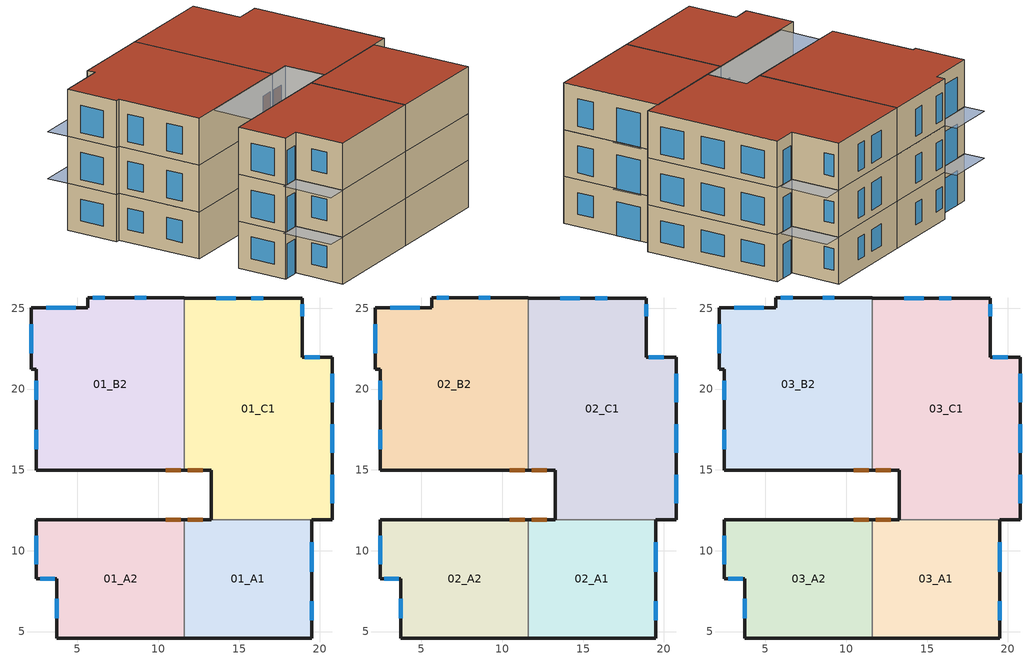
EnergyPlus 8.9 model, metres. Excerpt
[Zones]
01_A1
 floor ground (ExtSlabCarpet 4in ClimateZone 1-8): 19.48,11.91 19.48,4.6 11.61,4.6 11.61,11.91 z0
 wall outside (WW300B): 11.61,4.6 19.48,4.6 19.48,11.91 / 13.28,11.91 11.61,11.91 z0:3.35
 wall to 01_A2 (Interior Wall): 11.61,11.91 11.61,4.6 z0:3.35
 wall to 01_C1 (Interior Wall): 19.48,11.91 13.28,11.91 z0:3.35
 window (KaterraTypicalWindowResidential): 19.48,8.69 19.48,10.52 z0:2.44; 19.48,5.69 19.48,6.88 z0.89:2.44
 door (Exterior Door): 12.75,11.91 11.83,11.91 z0:2.13
01_A2
 floor ground (ExtSlabCarpet 4in ClimateZone 1-8): 11.61,11.91 11.61,4.6 3.73,4.6 3.73,8.26 2.46,8.26 2.46,11.91 z0
 wall outside (WW300B): 11.61,11.91 2.46,11.91 2.46,8.26 3.73,8.26 3.73,4.6 11.61,4.6 z0:3.35
 window (KaterraTypicalWindowResidential): 2.46,10.92 2.46,9.15 / 3.73,7.02 3.73,5.83 z0.89:2.44; 2.69,8.26 3.6,8.26 z0:2.44
 door (Exterior Door): 11.38,11.91 10.46,11.91 z0:2.13
01_B2
 floor ground (ExtSlabCarpet 4in ClimateZone 1-8): 11.61,25.63 11.61,14.96 2.46,14.96 2.46,21.21 2.16,21.21 2.16,25.02 5.64,25.02 5.64,25.63 z0
 wall outside (WW300B): 11.61,25.63 5.64,25.63 5.64,25.02 2.16,25.02 2.16,21.21 2.46,21.21 2.46,14.96 11.61,14.96 z0:3.35
 wall to 01_C1 (Interior Wall): 11.61,14.96 11.61,25.63 z0:3.35
 window (KaterraTypicalWindowResidential): 2.16,24 2.16,22.23 / 9.27,25.63 8.53,25.63 / 6.68,25.63 5.94,25.63 / 2.46,20.52 2.46,19.33 / 2.46,17.48 2.46,16.28 z0.89:2.44; 4.9,25.02 3.07,25.02 z0:2.44
 door (Exterior Door): 10.46,14.96 11.38,14.96 z0:2.13
01_C1
 floor ground (ExtSlabCarpet 4in ClimateZone 1-8): 18.92,25.63 18.92,21.97 20.75,21.97 20.75,11.91 13.28,11.91 13.28,14.96 11.61,14.96 11.61,25.63 z0
 wall outside (WW300B): 19.48,11.91 20.75,11.91 20.75,21.97 18.92,21.97 18.92,25.63 11.61,25.63 / 11.61,14.96 13.28,14.96 13.28,11.91 z0:3.35
 window (KaterraTypicalWindowResidential): 18.92,24.51 18.92,25.25 / 20.75,12.93 20.75,14.71 / 20.75,16.05 20.75,17.83 / 20.75,19.18 20.75,20.96 / 16.48,25.63 15.75,25.63 / 14.78,25.63 13.59,25.63 z0.89:2.44; 19.99,21.97 19.07,21.97 z0:2.44
 door (Exterior Door): 11.83,14.96 12.75,14.96 z0:2.13
02_A1
 floor to 01_A1 (Interior Floor): 19.48,11.91 19.48,4.6 11.61,4.6 11.61,11.91 z3.35
 wall outside (WW300B): 11.61,4.6 19.48,4.6 19.48,11.91 / 13.28,11.91 11.61,11.91 z3.35:6.71
 wall to 02_A2 (Interior Wall): 11.61,11.91 11.61,4.6 z3.35:6.71
 wall to 02_C1 (Interior Wall): 19.48,11.91 13.28,11.91 z3.35:6.71
 window (KaterraTypicalWindowResidential): 19.48,8.69 19.48,10.52 z3.35:5.79; 19.48,5.69 19.48,6.88 z3.84:5.79
 door (Exterior Door): 12.75,11.91 11.83,11.91 z3.35:5.49
02_A2
 floor to 01_A2 (Interior Floor): 11.61,11.91 11.61,4.6 3.73,4.6 3.73,8.26 2.46,8.26 2.46,11.91 z3.35
 wall outside (WW300B): 11.61,11.91 2.46,11.91 2.46,8.26 3.73,8.26 3.73,4.6 11.61,4.6 z3.35:6.71
 window (KaterraTypicalWindowResidential): 2.46,10.92 2.46,9.15 z3.84:5.79; 3.73,7.02 3.73,5.83 z4.24:5.79; 2.69,8.26 3.6,8.26 z3.35:5.79
 door (Exterior Door): 11.38,11.91 10.46,11.91 z3.35:5.49
02_B2
 floor to 01_B2 (Interior Floor): 11.61,25.63 11.61,14.96 2.46,14.96 2.46,21.21 2.16,21.21 2.16,25.02 5.64,25.02 5.64,25.63 z3.35
 wall outside (WW300B): 11.61,25.63 5.64,25.63 5.64,25.02 2.16,25.02 2.16,21.21 2.46,21.21 2.46,14.96 11.61,14.96 z3.35:6.71
 wall to 02_C1 (Interior Wall): 11.61,14.96 11.61,25.63 z3.35:6.71
 window (KaterraTypicalWindowResidential): 2.16,24 2.16,22.23 / 9.27,25.63 8.53,25.63 / 6.68,25.63 5.94,25.63 / 2.46,20.52 2.46,19.33 / 2.46,17.48 2.46,16.28 z3.84:5.79; 4.9,25.02 3.07,25.02 z3.35:5.79
 door (Exterior Door): 10.46,14.96 11.38,14.96 z3.35:5.49
02_C1
 floor to 01_C1 (Interior Floor): 18.92,25.63 18.92,21.97 20.75,21.97 20.75,11.91 13.28,11.91 13.28,14.96 11.61,14.96 11.61,25.63 z3.35
 wall outside (WW300B): 19.48,11.91 20.75,11.91 20.75,21.97 18.92,21.97 18.92,25.63 11.61,25.63 / 11.61,14.96 13.28,14.96 13.28,11.91 z3.35:6.71
 window (KaterraTypicalWindowResidential): 18.92,24.51 18.92,25.25 z4.24:5.79; 19.99,21.97 19.07,21.97 z3.35:5.79; 20.75,12.93 20.75,14.71 / 20.75,16.05 20.75,17.83 / 20.75,19.18 20.75,20.96 / 16.48,25.63 15.75,25.63 / 14.78,25.63 13.59,25.63 z3.84:5.79
 door (Exterior Door): 11.83,14.96 12.75,14.96 z3.35:5.49
03_A1
 floor to 02_A1 (Interior Floor): 19.48,11.91 19.48,4.6 11.61,4.6 11.61,11.91 z6.71
 wall outside (WW300B): 11.61,4.6 19.48,4.6 19.48,11.91 / 13.28,11.91 11.61,11.91 z6.71:10.06
 wall to 03_A2 (Interior Wall): 11.61,11.91 11.61,4.6 z6.71:10.06
 wall to 03_C1 (Interior Wall): 19.48,11.91 13.28,11.91 z6.71:10.06
 window (KaterraTypicalWindowResidential): 19.48,8.69 19.48,10.52 z6.71:9.14; 19.48,5.69 19.48,6.88 z7.19:9.14
 door (Exterior Door): 12.75,11.91 11.83,11.91 z6.71:8.84
 roof outside (R703 1): 19.48,4.6 19.48,11.91 11.61,11.91 11.61,4.6 z10.06
03_A2
 floor to 02_A2 (Interior Floor): 11.61,11.91 11.61,4.6 3.73,4.6 3.73,8.26 2.46,8.26 2.46,11.91 z6.71
 wall outside (WW300B): 11.61,11.91 2.46,11.91 2.46,8.26 3.73,8.26 3.73,4.6 11.61,4.6 z6.71:10.06
 window (KaterraTypicalWindowResidential): 2.46,10.92 2.46,9.15 z7.19:9.14; 3.73,7.02 3.73,5.83 z7.59:9.14; 2.69,8.26 3.6,8.26 z6.71:9.14
 door (Exterior Door): 11.38,11.91 10.46,11.91 z6.71:8.84
 roof outside (R703 1): 11.61,4.6 11.61,11.91 2.46,11.91 2.46,8.26 3.73,8.26 3.73,4.6 z10.06
03_B2
 floor to 02_B2 (Interior Floor): 11.61,25.63 11.61,14.96 2.46,14.96 2.46,21.21 2.16,21.21 2.16,25.02 5.64,25.02 5.64,25.63 z6.71
 wall outside (WW300B): 11.61,25.63 5.64,25.63 5.64,25.02 2.16,25.02 2.16,21.21 2.46,21.21 2.46,14.96 11.61,14.96 z6.71:10.06
 wall to 03_C1 (Interior Wall): 11.61,14.96 11.61,25.63 z6.71:10.06
 window (KaterraTypicalWindowResidential): 2.16,24 2.16,22.23 / 6.68,25.63 5.94,25.63 / 9.27,25.63 8.53,25.63 / 2.46,17.48 2.46,16.28 / 2.46,20.52 2.46,19.33 z7.19:9.14; 4.9,25.02 3.07,25.02 z6.71:9.14
 door (Exterior Door): 10.46,14.96 11.38,14.96 z6.71:8.84
 roof outside (R703 1): 11.61,14.96 11.61,25.63 5.64,25.63 5.64,25.02 2.16,25.02 2.16,21.21 2.46,21.21 2.46,14.96 z10.06
03_C1
 floor to 02_C1 (Interior Floor): 18.92,25.63 18.92,21.97 20.75,21.97 20.75,11.91 13.28,11.91 13.28,14.96 11.61,14.96 11.61,25.63 z6.71
 wall outside (WW300B): 19.48,11.91 20.75,11.91 20.75,21.97 18.92,21.97 18.92,25.63 11.61,25.63 / 11.61,14.96 13.28,14.96 13.28,11.91 z6.71:10.06
 window (KaterraTypicalWindowResidential): 18.92,24.51 18.92,25.25 z7.59:9.14; 19.99,21.97 19.07,21.97 z6.71:9.14; 20.75,12.93 20.75,14.71 / 20.75,16.05 20.75,17.83 / 20.75,19.18 20.75,20.96 / 16.48,25.63 15.75,25.63 / 14.78,25.63 13.59,25.63 z7.19:9.14
 door (Exterior Door): 11.83,14.96 12.75,14.96 z6.71:8.84
 roof outside (R703 1): 20.75,11.91 20.75,21.97 18.92,21.97 18.92,25.63 11.61,25.63 11.61,14.96 13.28,14.96 13.28,11.91 z10.06
shading: 19.63,8.54 19.63,10.67 19.48,10.67 19.48,8.54 z3.35; 3.73,4.6 3.73,8.26 2.21,8.26 2.21,4.6 z3.35; 5.64,25.02 5.64,26.54 2.16,26.54 2.16,25.02 z3.35; 20.44,21.97 20.44,25.63 18.92,25.63 18.92,21.97 z3.35; 19.63,8.54 19.63,10.67 19.48,10.67 19.48,8.54 z6.71; 3.73,4.6 3.73,8.26 2.21,8.26 2.21,4.6 z6.71; 5.64,25.02 5.64,26.54 2.16,26.54 2.16,25.02 z6.71; 20.44,21.97 20.44,25.63 18.92,25.63 18.92,21.97 z6.71; 13.28,11.91 13.28,14.96 4.14,14.96 4.14,11.91 z10.06
[Building]
Building 1
[Site:Location]
Adak NAS: Latitude {deg}=51.88; Longitude {deg}=-176.65; Time Zone {hr}=-10; Elevation {m}=5
[SizingPeriod:DesignDay] Day of Month=21; Dry-Bulb Temperature Range Modifier Type=DefaultMultipliers; Barometric Pressure {Pa}=101265; Rain Indicator=No; Snow Indicator=No; Daylight Saving Time Indicator=No
Name | Month | Day Type | Maximum Dry-Bulb Temperature {C} | Daily Dry-Bulb Temperature Range {deltaC} | Humidity Condition Type | Wetbulb or DewPoint at Maximum Dry-Bulb {C} | Wind Speed {m/s} | Wind Direction {deg} | Solar Model Indicator | ASHRAE Clear Sky Optical Depth for Beam Irradiance (taub) | ASHRAE Clear Sky Optical Depth for Diffuse Irradiance (taud) | Enthalpy at Maximum Dry-Bulb {J/kg} | Sky Clearness
Adak NAS Ann Clg .4% Condns DB=>MWB | 8 | SummerDesignDay | 15.4 | 4.9 | Wetbulb | 12.8 | 4.9 | 180 | ASHRAETau | 0.394 | 2.21
Adak NAS Ann Clg .4% Condns DP=>MDB | 8 | SummerDesignDay | 14.7 | 4.9 | Dewpoint | 12.1 | 4.9 | 180 | ASHRAETau | 0.394 | 2.21
Adak NAS Ann Clg .4% Condns Enth=>MDB | 8 | SummerDesignDay | 15 | 4.9 | Enthalpy |  | 4.9 | 180 | ASHRAETau | 0.394 | 2.21 | 37100
Adak NAS Ann Clg .4% Condns WB=>MDB | 8 | SummerDesignDay | 15 | 4.9 | Wetbulb | 13.2 | 4.9 | 180 | ASHRAETau | 0.394 | 2.21
Adak NAS Ann Htg 99.6% Condns DB | 1 | WinterDesignDay | -6.4 | 0 | Wetbulb | -6.4 | 2.1 | 200 | ASHRAEClearSky |  |  |  | 0
Adak NAS Ann Htg Wind 99.6% Condns WS=>MCDB | 1 | WinterDesignDay | 0.9 | 0 | Wetbulb | 0.9 | 19.2 | 200 | ASHRAEClearSky |  |  |  | 0
Adak NAS Ann Hum_n 99.6% Condns DP=>MCDB | 1 | WinterDesignDay | -4.6 | 0 | Dewpoint | -12.6 | 2.1 | 200 | ASHRAEClearSky |  |  |  | 0
[Material] Thermal Absorptance=0.9
Name | Roughness | Thickness {m} | Conductivity {W/m-K} | Density {kg/m3} | Specific Heat {J/kg-K} | Solar Absorptance | Visible Absorptance
F08 Metal surface | Smooth | 0.0008 | 45.28 | 7824 | 500 | 0.7 | 0.7
F16 Acoustic tile | MediumSmooth | 0.0191 | 0.06 | 368 | 590 | 0.3 | 0.3
G01a 19mm gypsum board | MediumSmooth | 0.019 | 0.16 | 800 | 1090 | 0.4 | 0.4
I01 25mm insulation board | MediumRough | 0.0254 | 0.03 | 43 | 1210 | 0.6 | 0.6
M11 100mm lightweight concrete | MediumRough | 0.1016 | 0.53 | 1280 | 840 | 0.5 | 0.5
MAT-CC05 4 HW CONCRETE | Rough | 0.1016 | 1.311 | 2240 | 836.8 | 0.85 | 0.85
[Material:AirGap]
Name | Thermal Resistance {m2-K/W}
2'' Air Gap | 0.316998
F04 Wall air space resistance | 0.15
F05 Ceiling air space resistance | 0.18
[Material:NoMass] Roughness=Smooth; Thermal Absorptance=0.9
Name | Thermal Resistance {m2-K/W} | Solar Absorptance | Visible Absorptance
Inside Air Film; K-R703 1-1/2''Sheathing Panel | 0.119755 | 0.7 | 0.7
K-R703 1-1/4''Gyp Coverboard | 0.0387442 | 0.7 | 0.7
K-R703 1-2 Layers GypsumBoard | 0.218377 | 0.7 | 0.7
K-R703 1-CP02 CARPET PAD | 0.1 | 0.8 | 0.8
K-R703 1-R49 Batt Insulation | 8.6294 | 0.7 | 0.7
K-R703 1-TPO Roof Membrane | 0.0581164 | 0.7 | 0.7
K-WW300B-Exterior Cladding | 0.47902 | 0.7 | 0.7
K-WW300B-GypsumBoard | 0.0986217 | 0.7 | 0.7
K-WW300B-Wood Sheathing; Vapor Barrier | 0.109188 | 0.7 | 0.7
K-WW300B-Wood StudR15.2 | 2.67687 | 0.7 | 0.7
Outside Air Film | 0.0299387 | 0.7 | 0.7
[WindowMaterial:Blind]
Window Material Blind 1: Slat Orientation=Horizontal; Slat Width {m}=0.025; Slat Separation {m}=0.01875; Slat Thickness {m}=0.001; Slat Angle {deg}=45; Slat Conductivity {W/m-K}=221; Slat Beam Solar Transmittance=0; Front Side Slat Beam Solar Reflectance=0.5; Back Side Slat Beam Solar Reflectance=0.5; Slat Diffuse Solar Transmittance=0; Front Side Slat Diffuse Solar Reflectance=0.5; Back Side Slat Diffuse Solar Reflectance=0.5; Slat Beam Visible Transmittance=0; Front Side Slat Beam Visible Reflectance=0.5; Back Side Slat Beam Visible Reflectance=0.5; Slat Diffuse Visible Transmittance=0; Front Side Slat Diffuse Visible Reflectance=0.5; Back Side Slat Diffuse Visible Reflectance=0.5; Slat Infrared Hemispherical Transmittance=0; Front Side Slat Infrared Hemispherical Emissivity=0.9; Back Side Slat Infrared Hemispherical Emissivity=0.9; Blind to Glass Distance {m}=0.05; Blind Top Opening Multiplier=0.5; Blind Bottom Opening Multiplier=0.5; Blind Left Side Opening Multiplier=0.5; Blind Right Side Opening Multiplier=0.5; Minimum Slat Angle {deg}=0; Maximum Slat Angle {deg}=180
[WindowMaterial:SimpleGlazingSystem]
U 0.24 SHGC 0.45: U-Factor {W/m2-K}=1.36278; Solar Heat Gain Coefficient=0.45; Visible Transmittance=0.5
[WindowProperty:ShadingControl]
Shading Control 1: Shading Type=InteriorBlind; Shading Control Type=OnIfHighSolarOnWindow; Setpoint {BasedOnField A4}=27; Shading Control Is Scheduled=No; Glare Control Is Active=No; Shading Device Material=Window Material Blind 1
[Construction]
Exterior Door: F08 Metal surface, I01 25mm insulation board
ExtSlabCarpet 4in ClimateZone 1-8: MAT-CC05 4 HW CONCRETE, K-R703 1-CP02 CARPET PAD
Interior Floor: F16 Acoustic tile, F05 Ceiling air space resistance, M11 100mm lightweight concrete
Interior Wall: G01a 19mm gypsum board, F04 Wall air space resistance, G01a 19mm gypsum board
KaterraTypicalWindowResidential: U 0.24 SHGC 0.45
R703 1: Outside Air Film, K-R703 1-TPO Roof Membrane, K-R703 1-1/4''Gyp Coverboard, K-R703 1-1/2''Sheathing Panel, 2'' Air Gap, K-R703 1-R49 Batt Insulation, K-R703 1-2 Layers GypsumBoard, Vapor Barrier, Inside Air Film
WW300B: Outside Air Film, K-WW300B-Exterior Cladding, K-WW300B-Wood Sheathing, Vapor Barrier, K-WW300B-Wood StudR15.2, K-WW300B-GypsumBoard, Inside Air Film
[Zone]
Name | Zone Inside Convection Algorithm | Multiplier
01_A1; 01_B2; 01_C1; 02_A1; 02_B2; 02_C1; 03_A2; 03_B2; 03_C1 | CeilingDiffuser
01_A2; 02_A2
03_A1 | CeilingDiffuser | 1
[ZoneControl:Thermostat] Control Object Type 1=ThermostatSetpoint:DualSetpoint
Name | Zone or ZoneList | Control Type Schedule | Control Name 1
01_A1 Thermostat | 01_A1 | 01_A1 Thermostat Schedule | Thermostat Setpoint Dual Setpoint 1
01_A2 Thermostat | 01_A2 | 01_A2 Thermostat Schedule | Thermostat Setpoint Dual Setpoint 7
01_B2 Thermostat | 01_B2 | 01_B2 Thermostat Schedule | Thermostat Setpoint Dual Setpoint 10
01_C1 Thermostat | 01_C1 | 01_C1 Thermostat Schedule | Thermostat Setpoint Dual Setpoint 2
02_A1 Thermostat | 02_A1 | 02_A1 Thermostat Schedule | Thermostat Setpoint Dual Setpoint 8
02_A2 Thermostat | 02_A2 | 02_A2 Thermostat Schedule | Thermostat Setpoint Dual Setpoint 11
02_B2 Thermostat | 02_B2 | 02_B2 Thermostat Schedule | Thermostat Setpoint Dual Setpoint 5
02_C1 Thermostat | 02_C1 | 02_C1 Thermostat Schedule | Thermostat Setpoint Dual Setpoint 12
03_A1 Thermostat | 03_A1 | 03_A1 Thermostat Schedule | Thermostat Setpoint Dual Setpoint 6
03_A2 Thermostat | 03_A2 | 03_A2 Thermostat Schedule | Thermostat Setpoint Dual Setpoint 4
03_B2 Thermostat | 03_B2 | 03_B2 Thermostat Schedule | Thermostat Setpoint Dual Setpoint 3
03_C1 Thermostat | 03_C1 | 03_C1 Thermostat Schedule | Thermostat Setpoint Dual Setpoint 9
[ThermostatSetpoint:DualSetpoint] Heating Setpoint Temperature Schedule=MidriseApartment Apartment HtgSetp; Cooling Setpoint Temperature Schedule=MidriseApartment Apartment ClgSetp
Thermostat Setpoint Dual Setpoint 1; Thermostat Setpoint Dual Setpoint 7; Thermostat Setpoint Dual Setpoint 10; Thermostat Setpoint Dual Setpoint 2; Thermostat Setpoint Dual Setpoint 8; Thermostat Setpoint Dual Setpoint 11; Thermostat Setpoint Dual Setpoint 5; Thermostat Setpoint Dual Setpoint 12; Thermostat Setpoint Dual Setpoint 6; Thermostat Setpoint Dual Setpoint 4; Thermostat Setpoint Dual Setpoint 3; Thermostat Setpoint Dual Setpoint 9
[Sizing:Zone] Zone Cooling Design Supply Air Temperature Input Method=SupplyAirTemperature; Zone Cooling Design Supply Air Temperature {C}=14; Zone Cooling Design Supply Air Temperature Difference {deltaC}=11.11; Zone Heating Design Supply Air Temperature Input Method=SupplyAirTemperature; Zone Heating Design Supply Air Temperature {C}=35; Zone Cooling Design Supply Air Humidity Ratio {kgWater/kgDryAir}=0.0085; Zone Heating Design Supply Air Humidity Ratio {kgWater/kgDryAir}=0.008; Design Specification Outdoor Air Object=HVAC_OA; Cooling Design Air Flow Method=DesignDay; Cooling Design Air Flow Rate {m3/s}=0.3247; Cooling Minimum Air Flow per Zone Floor Area {m3/s-m2}=0; Cooling Minimum Air Flow {m3/s}=0.0235974; Cooling Minimum Air Flow Fraction=0; Heating Design Air Flow Method=DesignDay; Heating Design Air Flow Rate {m3/s}=0.3247; Heating Maximum Air Flow per Zone Floor Area {m3/s-m2}=0; Heating Maximum Air Flow {m3/s}=0.3247; Heating Maximum Air Flow Fraction=1
Name | Zone Heating Design Supply Air Temperature Difference {deltaC} | Design Specification Zone Air Distribution Object | Account for Dedicated Outdoor Air System | Dedicated Outdoor Air System Control Strategy | Dedicated Outdoor Air Low Setpoint Temperature for Design {C} | Dedicated Outdoor Air High Setpoint Temperature for Design {C}
01_A1 | 12.2222 | 01_A1 Design Spec Zone Air Dist | Yes | NeutralSupplyAir | Autosize | Autosize
01_A2 | 11.11 | 01_A2 Design Spec Zone Air Dist | No
01_B2 | 11.11 | 01_B2 Design Spec Zone Air Dist | No
01_C1 | 11.11 | 01_C1 Design Spec Zone Air Dist | No
02_A1 | 11.11 | 02_A1 Design Spec Zone Air Dist | No
02_A2 | 11.11 | 02_A2 Design Spec Zone Air Dist | No
02_B2 | 11.11 | 02_B2 Design Spec Zone Air Dist | No
02_C1 | 11.11 | 02_C1 Design Spec Zone Air Dist | No
03_A1 | 11.11 | 03_A1 Design Spec Zone Air Dist | No
03_A2 | 11.11 | 03_A2 Design Spec Zone Air Dist | No
03_B2 | 11.11 | 03_B2 Design Spec Zone Air Dist | No
03_C1 | 11.11 | 03_C1 Design Spec Zone Air Dist | No
[DesignSpecification:ZoneAirDistribution] Zone Air Distribution Effectiveness in Cooling Mode=1; Zone Air Distribution Effectiveness in Heating Mode=1
01_A1 Design Spec Zone Air Dist; 01_A2 Design Spec Zone Air Dist; 01_B2 Design Spec Zone Air Dist; 01_C1 Design Spec Zone Air Dist; 02_A1 Design Spec Zone Air Dist; 02_A2 Design Spec Zone Air Dist; 02_B2 Design Spec Zone Air Dist; 02_C1 Design Spec Zone Air Dist; 03_A1 Design Spec Zone Air Dist; 03_A2 Design Spec Zone Air Dist; 03_B2 Design Spec Zone Air Dist; 03_C1 Design Spec Zone Air Dist
[DesignSpecification:OutdoorAir]
HVAC_OA: Outdoor Air Method=Sum; Outdoor Air Flow per Person {m3/s-person}=0; Outdoor Air Flow per Zone Floor Area {m3/s-m2}=0; Outdoor Air Flow per Zone {m3/s}=0.0235974; Outdoor Air Flow Air Changes per Hour {1/hr}=0; Outdoor Air Schedule=Always_On
[ZoneVentilation:DesignFlowRate] Schedule=Always_On; Design Flow Rate Calculation Method=Flow/Zone; Design Flow Rate {m3/s}=0.0235974
Name | Zone or ZoneList
01_A1 Ventilation Rate | 01_A1
01_A2 Ventilation Rate | 01_A2
01_B2 Ventilation Rate | 01_B2
01_C1 Ventilation Rate | 01_C1
02_A1 Ventilation Rate | 02_A1
02_A2 Ventilation Rate | 02_A2
02_B2 Ventilation Rate | 02_B2
02_C1 Ventilation Rate | 02_C1
03_A1 Ventilation Rate | 03_A1
03_A2 Ventilation Rate | 03_A2
03_B2 Ventilation Rate | 03_B2
03_C1 Ventilation Rate | 03_C1
[Schedule:Compact]
01_A1 Thermostat Schedule; 01_A2 Thermostat Schedule; 01_B2 Thermostat Schedule; 01_C1 Thermostat Schedule; 02_A1 Thermostat Schedule; 02_A2 Thermostat Schedule; 02_B2 Thermostat Schedule; 02_C1 Thermostat Schedule; 03_A1 Thermostat Schedule; 03_A2 Thermostat Schedule; 03_B2 Thermostat Schedule; 03_C1 Thermostat Schedule: Through: 12/31, For: AllDays, Until: 24:00, 4
[Schedule:Day:Interval]
MidriseApartment Apartment HtgSetp Default: No, 24:00, 21.1111
MidriseApartment Apartment HtgSetp Summer Design Day; MidriseApartment Apartment HtgSetp Winter Design Day: No, 24:00, 21.1
MidriseApartment Apartment ClgSetp Default: No, 24:00, 23.8889
MidriseApartment Apartment ClgSetp Summer Design Day; MidriseApartment Apartment ClgSetp Winter Design Day: No, 24:00, 23.9
[Schedule:Week:Daily]
Schedule:Week:Daily {80a3b846-9d8a-405d-be9c-0405e6825f65}: MidriseApartment Apartment HtgSetp Default, MidriseApartment Apartment HtgSetp Default, MidriseApartment Apartment HtgSetp Default, MidriseApartment Apartment HtgSetp Default, MidriseApartment Apartment HtgSetp Default, MidriseApartment Apartment HtgSetp Default, MidriseApartment Apartment HtgSetp Default, MidriseApartment Apartment HtgSetp Default, MidriseApartment Apartment HtgSetp Summer Design Day, MidriseApartment Apartment HtgSetp Winter Design Day, MidriseApartment Apartment HtgSetp Default, MidriseApartment Apartment HtgSetp Default
Schedule:Week:Daily {cb3e4b99-ba2e-4d17-8348-2c819ce650c2}: MidriseApartment Apartment ClgSetp Default, MidriseApartment Apartment ClgSetp Default, MidriseApartment Apartment ClgSetp Default, MidriseApartment Apartment ClgSetp Default, MidriseApartment Apartment ClgSetp Default, MidriseApartment Apartment ClgSetp Default, MidriseApartment Apartment ClgSetp Default, MidriseApartment Apartment ClgSetp Default, MidriseApartment Apartment ClgSetp Summer Design Day, MidriseApartment Apartment ClgSetp Winter Design Day, MidriseApartment Apartment ClgSetp Default, MidriseApartment Apartment ClgSetp Default
[Schedule:Year]
MidriseApartment Apartment HtgSetp: Schedule:Week:Daily {80a3b846-9d8a-405d-be9c-0405e6825f65}, 1, 1, 12, 31
MidriseApartment Apartment ClgSetp: Schedule:Week:Daily {cb3e4b99-ba2e-4d17-8348-2c819ce650c2}, 1, 1, 12, 31
[Schedule:Constant]
Always_On: Hourly Value=1
